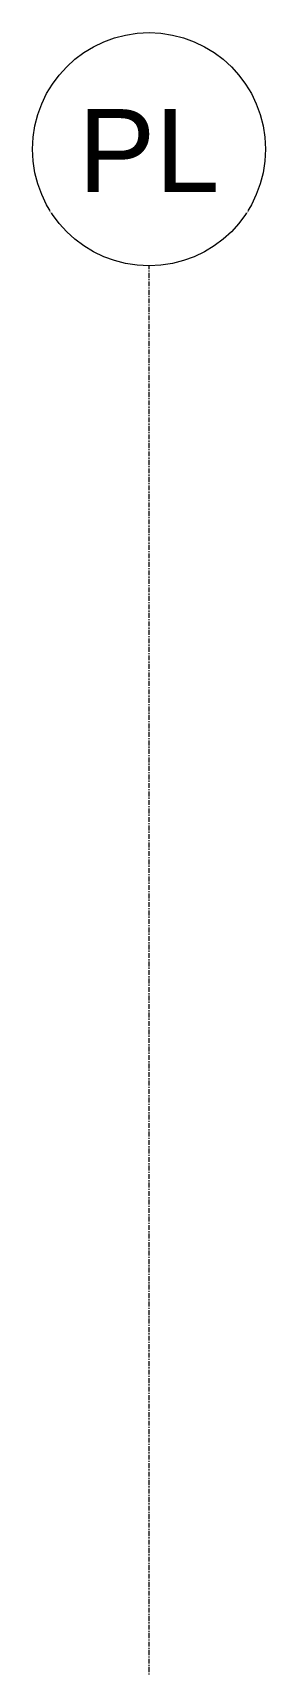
# Model space of a CAD drawing. Header units: inches. Extents: x -203 to 2905, y -968 to 768.
# Drawn here: x 1905.1 to 1929.1, y 600.5 to 768.5 of the extents above; entities that cross this region are included whole.
import ezdxf

# ---------------------------------------------------------------- set-up
doc = ezdxf.new("R2010")
doc.units = ezdxf.units.IN
doc.header["$MEASUREMENT"] = 0
doc.linetypes.add('Grid Line 1_2_', pattern=[0.875, 0.5, -0.125, 0.125, -0.125])
doc.layers.add('S-GRID', color=1, linetype='Continuous', lineweight=9)
doc.layers.add('S-GRID-IDEN', color=1, linetype='Continuous', lineweight=9)
doc.styles.add('Swis721 Lt BT_1', font='swissl.ttf', dxfattribs={"height": 8.514638})

# ---------------------------------------------------------------- blocks, each defined once
blk = doc.blocks.new('Grid - Grid Head - Circle-50561-LEVEL 10 CONSTRUCTION PLAN')
at = {"layer": 'S-GRID-IDEN'}
blk.add_circle((0, 0), 0.125, dxfattribs=at)

msp = doc.modelspace()

# ---------------------------------------------------------------- linework, layer by layer
at = {"layer": 'S-GRID', "linetype": 'Grid Line 1_2_'}
msp.add_line((1917.11, -968.26), (1917.11, 744.46), dxfattribs=at)

# ---------------------------------------------------------------- block references
at = {"layer": 'S-GRID-IDEN', "xscale": 95.99999999999994, "yscale": 95.99999999999994, "zscale": 95.99999999999994}
msp.add_blockref('Grid - Grid Head - Circle-50561-LEVEL 10 CONSTRUCTION PLAN', (1917.11, 756.46), dxfattribs=at)

# ---------------------------------------------------------------- next in the draw order: texts
at = {"layer": 'S-GRID-IDEN', "insert": (1917.1, 760.59), "char_height": 8.515, "width": 16.092, "attachment_point": 2, "line_spacing_factor": 1.00667, "style": 'Swis721 Lt BT_1', "bg_fill": 3, "box_fill_scale": 1.25, "bg_fill_color": 0, "bg_fill_transparency": 0}
msp.add_mtext('PL', dxfattribs=at)

doc.saveas('drawing.dxf')
